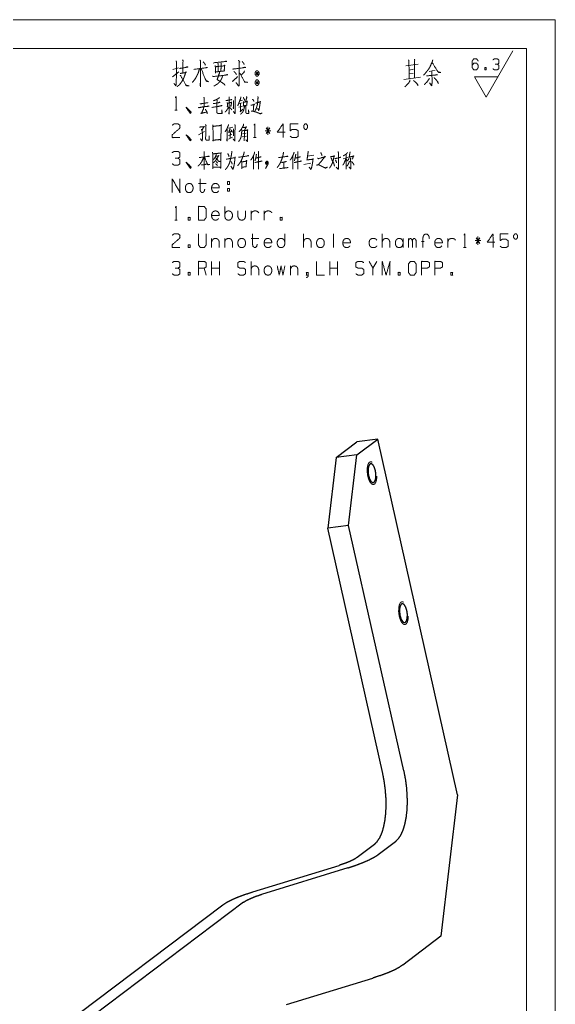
# Model space of a CAD drawing. Header units: millimetres. Extents: x 0 to 420, y 0 to 297.
# Drawn here: x 327.1 to 420, y 126.4 to 297 of the extents above; entities that cross this region are included whole.
import ezdxf

# ---------------------------------------------------------------- set-up
doc = ezdxf.new("R2010")
doc.units = ezdxf.units.MM
doc.layers.add('101', color=7, linetype='Continuous', true_color=0xffffff)

msp = doc.modelspace()

# ---------------------------------------------------------------- linework, layer by layer
at = {"layer": '101', "color": 133, "linetype": 'Continuous', "lineweight": 18}
for p, q in [((420, 297), (0, 297)), ((420, 0), (420, 297)), ((415, 292), (25, 292)), ((415, 5), (415, 292))]:
    msp.add_line(p, q, dxfattribs=at)
at = {"layer": '101', "color": 43, "linetype": 'Continuous', "lineweight": 18}
for p, q in [((408.01, 283.59), (412.62, 291.59)), ((405.99, 287.09), (410.03, 287.09)), ((408.01, 283.59), (405.99, 287.09))]:
    msp.add_line(p, q, dxfattribs=at)
at = {"layer": '101', "color": 72, "linetype": 'Continuous', "lineweight": 18}
for p, q in [((353.67, 288.39), (354.62, 288.65)), ((394.07, 288.98), (396.19, 289.28)), ((394.65, 288.27), (395.37, 288.42)), ((353.61, 287.11), (354.67, 287.94)), ((393.72, 286.66), (396.61, 287.03)), ((394.62, 287.6), (395.34, 287.67)), ((399.13, 288.23), (398.09, 288.05)), ((365.73, 282), (365.07, 281.82)), ((365.22, 282.45), (365.69, 282.6)), ((365.29, 282.95), (365.71, 283.07)), ((354.01, 281.32), (354.43, 281.32)), ((363.28, 278.21), (364.04, 278.39)), ((369.82, 278.24), (370.49, 277.29)), ((370.48, 278.24), (369.82, 277.29)), ((370.14, 277.04), (370.14, 278.46)), ((358.1, 277.04), (359.16, 277.64)), ((363.29, 276.29), (363.98, 276.64)), ((363.33, 276.96), (363.89, 277.11)), ((364.16, 278.06), (364.16, 276.86)), ((365.68, 276.69), (366.42, 276.79)), ((366.38, 277.31), (365.75, 277.21)), ((367.67, 276.56), (368.09, 276.56)), ((370.65, 277.76), (369.65, 277.76)), ((378.12, 273.55), (377.02, 273.37)), ((383.2, 272.9), (384.01, 273.12)), ((372.91, 272.3), (372.89, 271.27)), ((376.4, 271.92), (377.59, 272.12)), ((358.1, 268.61), (359.43, 268.61)), ((363.15, 267.76), (363.49, 267.76)), ((363.15, 267.76), (363.15, 267.29)), ((362.66, 262.9), (362.66, 264.65)), ((367.21, 262.27), (367.21, 263.85)), ((369.49, 262.27), (369.49, 263.85)), ((354.01, 262.27), (354.43, 262.27)), ((376.32, 257.51), (376.32, 259.89)), ((381.54, 259.91), (381.54, 257.51)), ((389.97, 257.51), (389.97, 259.89)), ((406.56, 257.99), (406.56, 259.41)), ((360.38, 259.09), (360.38, 257.51)), ((362.66, 259.09), (362.66, 257.51)), ((367.21, 259.09), (368.54, 259.09)), ((393.58, 257.51), (393.58, 259.09)), ((394.53, 257.51), (394.53, 259.09)), ((397.23, 258.56), (396.8, 258.56)), ((401.36, 257.51), (401.36, 259.09)), ((407.08, 258.71), (406.07, 258.71)), ((406.25, 259.19), (406.92, 258.24)), ((406.9, 259.19), (406.25, 258.24)), ((404.09, 257.51), (404.52, 257.51)), ((360.38, 252.75), (360.38, 255.12)), ((361.72, 252.75), (361.72, 255.12)), ((367.21, 252.75), (367.21, 255.12)), ((374.04, 254.32), (374.04, 252.75)), ((380.87, 252.75), (380.87, 255.12)), ((382.21, 252.75), (382.21, 255.12)), ((389.04, 255.12), (388.37, 253.95)), ((359.45, 252.75), (359.11, 253.95)), ((361.72, 253.95), (360.38, 253.95)), ((382.21, 253.95), (380.87, 253.95))]:
    msp.add_line(p, q, dxfattribs=at)
at = {"layer": '101', "color": 151, "linetype": 'Continuous', "lineweight": 25}
for p, q in [((381.96, 221.12), (385.56, 223.83)), ((389.19, 224.31), (385.56, 223.83)), ((385.59, 221.6), (389.19, 224.31)), ((403.05, 162.7), (389.19, 224.31)), ((381.96, 221.12), (380.51, 208.86)), ((385.59, 221.6), (381.96, 221.12)), ((384.14, 209.33), (385.59, 221.6)), ((384.14, 209.33), (380.51, 208.86)), ((390.07, 166.35), (380.51, 208.86)), ((393.7, 166.82), (384.14, 209.33)), ((403.05, 162.7), (400.14, 138.17)), ((388.61, 154.09), (385.6, 151.82)), ((392.25, 154.56), (389.24, 152.29)), ((367.5, 145.86), (382.48, 150.46)), ((384.03, 150.03), (369.05, 145.43)), ((327.19, 117.15), (362.3, 143.59)), ((365.93, 144.07), (330.83, 117.62)), ((400.14, 138.17), (393.53, 133.19)), ((373.35, 126.32), (388.33, 130.93))]:
    msp.add_line(p, q, dxfattribs=at)
at = {"layer": '101', "color": 72, "linetype": 'Continuous', "lineweight": 18}
for points, knots in [([(395.58, 290.15), (395.6, 290.03), (395.58, 286.92)], [0, 0, 0.035809, 1, 1]), ([(354.22, 289.89), (354.28, 289.7), (354.25, 285.99), (354.22, 285.72), (354.17, 285.54), (353.85, 285.95), (354.17, 285.61)], [0, 0, 0.036414, 0.730239, 0.779544, 0.815961, 0.913317, 1, 1]), ([(354.83, 288.54), (356.24, 288.8), (356.1, 288.84), (355.97, 288.76)], [0, 0, 0.831311, 0.911416, 1, 1]), ([(355.34, 290.04), (355.44, 289.85), (355.42, 289.89), (355.36, 287.79)], [0, 0, 0.091198, 0.110638, 1, 1]), ([(358.27, 288.46), (358.03, 287.71), (358.01, 287.64), (357.82, 287.3), (357.58, 286.81), (357.05, 286.14)], [0, 0, 0.296673, 0.32666, 0.471848, 0.676442, 1, 1]), ([(357.27, 288.39), (359.63, 288.69), (359.52, 288.72), (359.31, 288.65)], [0, 0, 0.87576, 0.917174, 1, 1]), ([(358.35, 290), (358.46, 289.81), (358.43, 289.89), (358.43, 285.42), (358.41, 285.69), (358.43, 286.29)], [0, 0, 0.038317, 0.052467, 0.84624, 0.893173, 1, 1]), ([(358.56, 288.54), (359.41, 286.36), (359.86, 286.25), (359.44, 286.44), (359.28, 286.74)], [0, 0, 0.648053, 0.777001, 0.905743, 1, 1]), ([(358.91, 289.7), (359.12, 289.47), (359.23, 289.29), (359.31, 289.1)], [0, 0, 0.424544, 0.720342, 1, 1]), ([(360.68, 289.55), (360.76, 289.47), (360.84, 289.55), (362.99, 289.77), (362.88, 289.81), (362.62, 289.74)], [0, 0, 0.039524, 0.079047, 0.859717, 0.900384, 1, 1]), ([(360.97, 289.06), (361.03, 288.8), (361.08, 287.71), (361.03, 287.94), (362.67, 288.12), (362.56, 288.12), (362.64, 289.14), (362.67, 289.02), (361.05, 288.84)], [0, 0, 0.043847, 0.222118, 0.259968, 0.530853, 0.548215, 0.714503, 0.733426, 1, 1]), ([(361.45, 289.47), (361.53, 289.32), (361.53, 287.97)], [0, 0, 0.11172, 1, 1]), ([(362.01, 289.51), (362.06, 289.36), (361.98, 288.05)], [0, 0, 0.10792, 1, 1]), ([(364.04, 288.5), (364.12, 288.42), (364.2, 288.46), (366.32, 288.72), (366.16, 288.76), (365.85, 288.69)], [0, 0, 0.038705, 0.069835, 0.82642, 0.88428, 1, 1]), ([(365.05, 289.96), (365.26, 289.66), (365.18, 289.7), (365.18, 286.21), (365.18, 285.69), (365.1, 285.46), (364.63, 286.1)], [0, 0, 0.066764, 0.082744, 0.716517, 0.811922, 0.85529, 1, 1]), ([(365.69, 289.74), (365.95, 289.44), (366.03, 289.21)], [0, 0, 0.626534, 1, 1]), ([(394.54, 290.03), (394.6, 289.85), (394.65, 286.85)], [0, 0, 0.060983, 1, 1]), ([(398.73, 290.03), (398.7, 289.85), (398.46, 289.28), (398.22, 288.76), (397.93, 288.31), (397.59, 287.9), (397.32, 287.56), (397.16, 287.41)], [0, 0, 0.061114, 0.258298, 0.444403, 0.617461, 0.790936, 0.929437, 1, 1]), ([(398.65, 289.55), (399.71, 287.86), (400.13, 287.86), (399.71, 287.93), (399.47, 288.23)], [0, 0, 0.616786, 0.748062, 0.881375, 1, 1]), ([(354.91, 287.67), (355.97, 287.86), (355.92, 287.97), (355.84, 287.75), (355.73, 287.37), (355.6, 287.04), (355.49, 286.77), (355.23, 286.32), (354.89, 285.84), (354.7, 285.65), (354.57, 285.54), (354.41, 285.39)], [0, 0, 0.253336, 0.282588, 0.338727, 0.430404, 0.515697, 0.582295, 0.705167, 0.845611, 0.90767, 0.948565, 1, 1]), ([(354.91, 287.37), (354.99, 287.34), (355.97, 285.57), (356.48, 285.54), (356, 285.61), (355.84, 285.84)], [0, 0, 0.026103, 0.62486, 0.774806, 0.91821, 1, 1]), ([(360.55, 287.22), (360.65, 287.15), (360.73, 287.15), (363.2, 287.45), (363.07, 287.49), (362.85, 287.41)], [0, 0, 0.042503, 0.068531, 0.881306, 0.926392, 1, 1]), ([(362.27, 287.3), (362.17, 286.89), (362.03, 286.62), (361.87, 286.36), (361.69, 286.14), (361.42, 285.87), (361.13, 285.72), (360.95, 285.57), (360.76, 285.54)], [0, 0, 0.174017, 0.294158, 0.419562, 0.538723, 0.691158, 0.825153, 0.922646, 1, 1]), ([(361.77, 287.94), (361.77, 287.82), (361.32, 286.62), (361.5, 286.51), (362.01, 286.21), (362.4, 285.95), (362.59, 285.8), (362.7, 285.65)], [0, 0, 0.036334, 0.450297, 0.520383, 0.709726, 0.863604, 0.940667, 1, 1]), ([(363.94, 286.32), (364.04, 286.32), (364.89, 287.15)], [0, 0, 0.082238, 1, 1]), ([(364.25, 288.05), (364.57, 287.71), (364.68, 287.49)], [0, 0, 0.650923, 1, 1]), ([(365.18, 287.86), (366.14, 286.17), (366.61, 286.14), (366.16, 286.21), (365.92, 286.47)], [0, 0, 0.600395, 0.748645, 0.89014, 1, 1]), ([(366.06, 288.12), (366.03, 287.94), (365.47, 287.37)], [0, 0, 0.193072, 1, 1]), ([(368.38, 288.16), (368.15, 288.16), (367.93, 287.86), (367.93, 287.52), (368.15, 287.22), (368.38, 287.22), (368.6, 287.52), (368.6, 287.86), (368.38, 288.16)], [0, 0, 0.091012, 0.231137, 0.359866, 0.499991, 0.591003, 0.731137, 0.859866, 1, 1]), ([(368.15, 287.52), (368.38, 287.52), (368.15, 287.86), (368.15, 287.52)], [0, 0, 0.24116, 0.6589, 1, 1]), ([(368.38, 287.52), (368.38, 287.86), (368.15, 287.86)], [0, 0, 0.585821, 1, 1]), ([(398.14, 286.88), (398.09, 286.7), (397.69, 286.17), (397.27, 285.76)], [0, 0, 0.134837, 0.590595, 1, 1]), ([(397.67, 287.26), (399.55, 287.45), (399.47, 287.48), (399.2, 287.41)], [0, 0, 0.838827, 0.877824, 1, 1]), ([(398.59, 288.12), (398.62, 286.1), (398.59, 285.8), (398.54, 285.53), (398.17, 286.06), (398.54, 285.61)], [0, 0, 0.530094, 0.608924, 0.679022, 0.847315, 1, 1]), ([(398.97, 286.96), (399.36, 286.55), (399.58, 286.28), (399.71, 285.95), (399.52, 286.32)], [0, 0, 0.33875, 0.538272, 0.752638, 1, 1]), ([(368.6, 286.25), (368.38, 286.59), (368.15, 286.59), (367.93, 286.25), (367.93, 285.95), (368.15, 285.61), (368.38, 285.61), (368.6, 285.95), (368.6, 286.25)], [0, 0, 0.149205, 0.238519, 0.387715, 0.5, 0.649197, 0.738511, 0.887715, 1, 1]), ([(368.15, 286.25), (368.15, 285.95), (368.38, 285.95)], [0, 0, 0.556971, 1, 1]), ([(368.38, 286.25), (368.15, 286.25), (368.38, 285.95), (368.38, 286.25)], [0, 0, 0.258827, 0.674606, 1, 1]), ([(394.78, 286.55), (394.78, 286.4), (394.57, 286.06), (394.09, 285.53), (393.91, 285.38)], [0, 0, 0.100224, 0.366536, 0.840567, 1, 1]), ([(395.39, 286.47), (395.92, 286.02), (396.13, 285.76), (396.19, 285.57), (396, 285.91)], [0, 0, 0.431171, 0.64041, 0.761214, 1, 1]), ([(354.08, 283.5), (354.22, 283.7), (354.22, 281.32)], [0, 0, 0.093492, 1, 1]), ([(359.01, 283.6), (359.13, 283.45), (359.09, 283.47), (359.06, 281.9)], [0, 0, 0.107247, 0.131122, 1, 1]), ([(361.72, 283.5), (361.69, 283.45), (361.58, 283.37), (361.3, 283.2), (361.02, 283.07), (360.68, 282.95)], [0, 0, 0.051404, 0.160433, 0.439631, 0.699199, 1, 1]), ([(363.4, 283.62), (363.45, 283.55), (363.43, 283.57), (363.4, 280.67), (363.38, 280.8), (363.4, 281)], [0, 0, 0.027422, 0.036563, 0.902373, 0.940059, 1, 1]), ([(364.44, 283.67), (364.51, 283.52), (364.49, 283.55), (364.48, 280.9), (364.44, 280.75), (364.42, 280.7), (364.19, 281.07), (364.42, 280.75)], [0, 0, 0.042614, 0.050481, 0.73148, 0.771083, 0.784705, 0.897718, 1, 1]), ([(365.46, 283.65), (365.45, 283.47), (365.18, 282.75), (365, 282.3), (364.9, 282.1)], [0, 0, 0.106103, 0.571788, 0.863446, 1, 1]), ([(365.87, 283.52), (366.05, 283.22), (366.06, 283.15), (366.06, 283.02)], [0, 0, 0.632771, 0.772839, 1, 1]), ([(366.45, 283.67), (366.47, 283.5), (366.26, 282.77)], [0, 0, 0.188866, 1, 1]), ([(368.38, 283.67), (368.45, 283.5), (368.43, 283.45), (368.39, 283), (368.36, 282.72), (368.34, 282.5), (368.31, 282.25), (368.23, 282), (368.18, 281.8), (368.11, 281.6), (368.02, 281.42), (367.92, 281.22)], [0, 0, 0.074024, 0.094825, 0.271845, 0.380581, 0.469092, 0.568114, 0.669998, 0.751148, 0.834333, 0.911212, 1, 1]), ([(356.09, 281.6), (356.69, 280.97), (356.55, 280.97), (355.95, 281.82), (356.69, 280.75), (356.85, 280.97), (355.95, 281.82)], [0, 0, 0.178025, 0.207055, 0.420794, 0.689031, 0.745609, 1, 1]), ([(358.12, 281.82), (358.19, 281.75), (358.23, 281.77), (359.09, 281.92), (359.96, 282.02), (359.89, 282.05), (359.68, 281.97)], [0, 0, 0.046913, 0.066621, 0.466679, 0.863468, 0.897597, 1, 1]), ([(358.37, 282.5), (358.42, 282.42), (358.37, 282.47), (358.44, 282.42), (359.73, 282.62), (359.62, 282.62), (359.38, 282.57)], [0, 0, 0.04796, 0.086014, 0.131235, 0.812844, 0.868201, 1, 1]), ([(358.97, 281.77), (358.99, 281.62), (358.62, 280.77), (358.53, 280.77), (359.54, 281)], [0, 0, 0.068679, 0.490417, 0.530607, 1, 1]), ([(360.43, 281.8), (361.53, 281.97), (361.55, 281.97), (362.18, 282.12), (362.09, 282.12), (361.97, 282.07)], [0, 0, 0.554043, 0.562878, 0.88926, 0.933389, 1, 1]), ([(360.66, 282.45), (360.75, 282.45), (361.81, 282.67), (361.74, 282.7), (361.6, 282.62)], [0, 0, 0.062766, 0.832998, 0.886269, 1, 1]), ([(361.28, 283.12), (361.32, 283.02), (361.26, 281.5), (361.26, 281.02), (361.3, 280.9), (361.37, 280.8), (361.49, 280.75), (361.6, 280.72), (362.2, 280.77), (362.15, 281.4), (362.17, 280.77), (362.06, 280.75)], [0, 0, 0.023231, 0.357403, 0.461429, 0.489876, 0.516696, 0.545923, 0.569781, 0.701849, 0.839213, 0.97614, 1, 1]), ([(363.42, 282.02), (363.26, 281.7), (363.1, 281.47), (362.96, 281.25), (362.74, 281)], [0, 0, 0.293947, 0.517795, 0.733665, 1, 1]), ([(362.87, 282.97), (363.88, 283.15), (363.79, 283.17), (363.72, 283.12)], [0, 0, 0.85142, 0.927903, 1, 1]), ([(363.08, 282.67), (363.12, 282.47), (363.13, 281.85), (363.1, 281.97), (363.12, 282.1)], [0, 0, 0.187281, 0.763803, 0.883577, 1, 1]), ([(363.12, 282.5), (363.89, 282.7), (363.82, 282.75), (363.81, 282.57), (363.79, 282.3), (363.77, 282.12), (363.75, 282.05), (363.72, 281.95), (363.59, 282.1), (363.73, 281.97)], [0, 0, 0.38545, 0.427016, 0.511446, 0.643728, 0.728158, 0.765145, 0.816061, 0.909404, 1, 1]), ([(363.45, 281.85), (363.79, 281.52), (363.86, 281.4)], [0, 0, 0.764948, 1, 1]), ([(364.16, 282.97), (364.18, 282.87), (364.16, 281.57), (364.14, 281.72), (364.16, 282)], [0, 0, 0.055537, 0.766661, 0.849275, 1, 1]), ([(365.39, 282.45), (365.39, 281.12), (365.34, 281.05), (365.78, 281.47)], [0, 0, 0.652744, 0.697983, 1, 1]), ([(366.08, 281.97), (366.08, 281.9), (365.96, 281.42), (365.91, 281.25), (365.83, 281.12), (365.76, 280.97), (365.62, 280.82), (365.37, 280.62)], [0, 0, 0.047391, 0.357571, 0.473131, 0.563878, 0.668672, 0.798945, 1, 1]), ([(365.89, 282.8), (365.92, 282.67), (365.94, 281.95), (365.94, 282.07), (366.54, 282.2), (366.47, 282.17), (366.56, 282.95), (366.58, 282.85), (365.92, 282.67)], [0, 0, 0.040248, 0.26495, 0.303679, 0.493859, 0.517092, 0.758777, 0.790241, 1, 1]), ([(366.26, 282.05), (366.29, 281.97), (366.29, 281.07), (366.31, 280.95), (366.35, 280.82), (366.42, 280.77), (366.51, 280.75), (366.68, 280.75), (366.81, 280.77), (366.84, 280.82), (366.77, 281.4), (366.82, 280.8)], [0, 0, 0.027983, 0.331691, 0.374289, 0.418123, 0.447355, 0.478339, 0.537993, 0.580578, 0.601242, 0.796736, 1, 1]), ([(367.17, 282.17), (367.19, 282.17), (367.83, 282.32), (367.78, 282.4), (367.62, 281.87), (367.62, 281.82), (367.67, 281.65), (367.67, 281.55), (367.58, 281.15)], [0, 0, 0.008593, 0.326828, 0.37154, 0.638566, 0.662906, 0.751916, 0.800596, 1, 1]), ([(367.49, 283.2), (367.58, 283.12), (367.67, 282.97), (367.72, 282.82)], [0, 0, 0.258105, 0.645792, 1, 1]), ([(367.97, 282.52), (368.87, 282.77), (368.82, 282.85), (368.78, 282.65), (368.8, 282.67), (368.69, 281.87), (368.64, 281.6), (368.61, 281.4), (368.57, 281.32), (368.54, 281.27), (368.36, 281.62), (368.55, 281.32)], [0, 0, 0.271553, 0.298217, 0.357171, 0.366052, 0.600309, 0.68161, 0.740569, 0.764635, 0.78241, 0.896227, 1, 1]), ([(359.29, 281.47), (359.54, 281.07), (359.61, 280.95), (359.62, 280.82), (359.62, 280.7)], [0, 0, 0.543633, 0.709612, 0.855526, 1, 1]), ([(367.21, 281.15), (367.44, 281.15), (367.65, 281.12), (367.83, 281.07), (368.04, 281), (368.29, 280.92), (368.52, 280.82), (368.71, 280.72), (368.82, 280.67), (369.12, 280.82), (369.08, 280.8), (368.82, 280.7), (368.66, 280.75)], [0, 0, 0.090954, 0.175486, 0.248206, 0.337251, 0.439608, 0.538803, 0.62535, 0.671757, 0.804693, 0.821833, 0.933994, 1, 1]), ([(353.55, 278.71), (353.87, 278.94), (354.56, 278.94), (354.89, 278.71), (354.89, 278.24), (353.53, 277.04), (353.55, 276.56), (354.89, 276.56)], [0, 0, 0.069695, 0.19298, 0.265275, 0.350227, 0.674741, 0.759751, 1, 1]), ([(358.25, 278.39), (359.11, 278.46), (359.06, 278.51), (358.7, 277.81), (358.6, 278.01)], [0, 0, 0.445162, 0.482475, 0.884062, 1, 1]), ([(359.32, 278.81), (359.41, 278.69), (359.39, 278.71), (359.34, 276.54), (359.34, 276.36), (359.36, 276.24), (359.39, 276.19), (359.45, 276.14), (359.55, 276.11), (359.87, 276.14), (359.94, 276.14), (359.98, 276.16), (359.94, 276.86), (359.94, 276.14)], [0, 0, 0.032139, 0.038563, 0.495378, 0.532121, 0.558628, 0.571485, 0.586784, 0.609667, 0.676668, 0.69152, 0.700612, 0.847774, 1, 1]), ([(360.56, 278.79), (360.61, 278.56), (360.63, 276.51), (360.63, 275.94), (360.59, 276.11), (361.86, 276.24), (361.81, 276.26), (361.95, 276.04), (361.97, 276.39), (361.99, 276.84), (362.01, 277.41), (362.02, 278.81), (362.09, 278.74), (361.94, 278.66), (361.3, 278.59), (361.26, 278.59), (360.63, 278.51)], [0, 0, 0.025658, 0.2532, 0.317019, 0.336836, 0.478764, 0.485268, 0.514762, 0.55366, 0.603645, 0.667495, 0.822895, 0.834334, 0.853855, 0.924966, 0.928889, 1, 1]), ([(363.29, 278.84), (363.28, 278.69), (363.17, 278.41), (363.05, 278.14), (362.89, 277.86), (362.71, 277.56)], [0, 0, 0.106881, 0.315439, 0.528821, 0.753611, 1, 1]), ([(363.05, 278.14), (363.05, 275.94), (363.03, 276.11), (363.05, 276.41)], [0, 0, 0.822, 0.887718, 1, 1]), ([(363.61, 278.16), (363.35, 277.49), (363.31, 277.46), (363.91, 277.66)], [0, 0, 0.517324, 0.548204, 1, 1]), ([(364.39, 278.81), (364.48, 278.66), (364.44, 278.71), (364.42, 276.29), (364.42, 276.04), (364.39, 275.96), (364.11, 276.34)], [0, 0, 0.050277, 0.06796, 0.768235, 0.840429, 0.864375, 1, 1]), ([(365.94, 278.91), (365.91, 278.69), (365.71, 278.34), (365.68, 278.31), (365.5, 277.99), (365.3, 277.76), (365.16, 277.59)], [0, 0, 0.14565, 0.401684, 0.429375, 0.665967, 0.85613, 1, 1]), ([(365.71, 278.31), (365.76, 278.29), (366.45, 278.39), (366.4, 278.44), (366.06, 277.79), (366.05, 276.01), (366.01, 276.16), (366.05, 276.54)], [0, 0, 0.015168, 0.19536, 0.214217, 0.403483, 0.862694, 0.902563, 1, 1]), ([(367.74, 278.74), (367.88, 278.94), (367.88, 276.56)], [0, 0, 0.093484, 1, 1]), ([(373.11, 277.51), (371.76, 277.51), (372.77, 278.94), (372.77, 276.56)], [0, 0, 0.24587, 0.565296, 1, 1]), ([(374.02, 276.79), (374.36, 276.56), (375.05, 276.56), (375.38, 276.79), (375.38, 277.74), (375.05, 277.99), (374.36, 277.99), (374.02, 277.76), (374.02, 278.94), (375.38, 278.94)], [0, 0, 0.062226, 0.168341, 0.230572, 0.376816, 0.441268, 0.547382, 0.609608, 0.790488, 1, 1]), ([(376.58, 277.99), (376.81, 277.99), (377.02, 278.31), (377.02, 278.64), (376.81, 278.96), (376.58, 278.96), (376.35, 278.64), (376.35, 278.31), (376.58, 277.99)], [0, 0, 0.085679, 0.230395, 0.351584, 0.4963, 0.581979, 0.730395, 0.851584, 1, 1]), ([(356.09, 276.84), (356.69, 276.21), (356.55, 276.21), (355.95, 277.06), (356.69, 275.99), (356.85, 276.21), (355.95, 277.06)], [0, 0, 0.178025, 0.207055, 0.420794, 0.689031, 0.745609, 1, 1]), ([(358.7, 277.81), (358.74, 277.64), (358.79, 277.39), (358.79, 277.16), (358.81, 276.94), (358.79, 276.69), (358.79, 276.49), (358.76, 276.14), (358.74, 276.01), (358.72, 275.96), (358.47, 276.34), (358.72, 276.01)], [0, 0, 0.065535, 0.159341, 0.241933, 0.324788, 0.416784, 0.490202, 0.619331, 0.66567, 0.68514, 0.85006, 1, 1]), ([(363.59, 277.49), (363.63, 277.31), (363.61, 276.46)], [0, 0, 0.173549, 1, 1]), ([(363.77, 277.91), (363.95, 277.61), (363.98, 277.49)], [0, 0, 0.728264, 1, 1]), ([(365.59, 277.94), (365.6, 277.71), (365.57, 277.16), (365.5, 276.74), (365.41, 276.44), (365.29, 276.21), (365.16, 276.01), (365.06, 275.91)], [0, 0, 0.104579, 0.359948, 0.559591, 0.704509, 0.823491, 0.932461, 1, 1]), ([(365.62, 277.74), (366.68, 277.86), (366.61, 277.96), (366.59, 276.19), (366.59, 275.99), (366.58, 275.86), (366.31, 276.21), (366.56, 275.91)], [0, 0, 0.259212, 0.288945, 0.719828, 0.768378, 0.799021, 0.905601, 1, 1]), ([(354.56, 273), (354.89, 273.22), (354.89, 273.95), (354.56, 274.17), (353.87, 274.17), (353.53, 273.95)], [0, 0, 0.153873, 0.429854, 0.583727, 0.846127, 1, 1]), ([(353.55, 272.02), (353.87, 271.8), (354.56, 271.8), (354.89, 272.02), (354.89, 272.75), (354.56, 273), (354.05, 273)], [0, 0, 0.124124, 0.343691, 0.472446, 0.703377, 0.836727, 1, 1]), ([(359.01, 273.17), (358.81, 272.72), (358.63, 272.35), (358.44, 272.07), (358.21, 271.8), (358.02, 271.6)], [0, 0, 0.260909, 0.481548, 0.660803, 0.851538, 1, 1]), ([(358.19, 273.1), (359.94, 273.32), (359.87, 273.37), (359.64, 273.3)], [0, 0, 0.8431, 0.884495, 1, 1]), ([(359.08, 274.17), (359.09, 272.12), (359.09, 271.02), (359.06, 271.17), (359.09, 271.5)], [0, 0, 0.564587, 0.867529, 0.909972, 1, 1]), ([(359.16, 273.15), (359.69, 271.87), (360.08, 271.9), (359.71, 271.92), (359.61, 272.07)], [0, 0, 0.593597, 0.7611, 0.921031, 1, 1]), ([(360.54, 274.07), (360.57, 273.75), (360.61, 271.17), (360.59, 271.45), (361.85, 271.45), (361.76, 271.47), (361.58, 271.45)], [0, 0, 0.069513, 0.617085, 0.675675, 0.942515, 0.962047, 1, 1]), ([(360.59, 273.75), (362.08, 273.9), (362.02, 273.97), (361.99, 273.75), (361.97, 271.5), (361.95, 271.25), (361.83, 271.45)], [0, 0, 0.328134, 0.348336, 0.398417, 0.893182, 0.948289, 1, 1]), ([(361.09, 273.35), (361.16, 273.32), (361.65, 273.4), (361.6, 273.47), (361.37, 273), (361.19, 272.75), (361.03, 272.55), (360.88, 272.37), (360.7, 272.25)], [0, 0, 0.033935, 0.260452, 0.302027, 0.540817, 0.679364, 0.795015, 0.902039, 1, 1]), ([(361.18, 273.72), (361.18, 273.6), (361.02, 273.22), (360.82, 272.92), (360.73, 272.8)], [0, 0, 0.119853, 0.510449, 0.853232, 1, 1]), ([(361.05, 273.07), (361.1, 273.07), (361.65, 272.42), (361.85, 272.42), (361.65, 272.47), (361.56, 272.52)], [0, 0, 0.037888, 0.64517, 0.784055, 0.927459, 1, 1]), ([(363.88, 274.2), (363.88, 274.05), (363.81, 273.57), (363.75, 273.27), (363.66, 272.87), (363.58, 272.5), (363.49, 272.2), (363.38, 271.95), (363.24, 271.67), (363.1, 271.45), (362.96, 271.25), (362.8, 271.07), (362.73, 271.02)], [0, 0, 0.043391, 0.1823, 0.270427, 0.388921, 0.500365, 0.590828, 0.669383, 0.758832, 0.835699, 0.906544, 0.974953, 1, 1]), ([(363.72, 271.6), (364.04, 271.1), (364.07, 271.05), (364.21, 271.5), (364.3, 271.92), (364.37, 272.42), (364.42, 272.92), (364.46, 273.22), (364.48, 273.12), (362.9, 272.82)], [0, 0, 0.129611, 0.143003, 0.246161, 0.341099, 0.451537, 0.561501, 0.627563, 0.649768, 1, 1]), ([(363.4, 273.27), (363.38, 273.4), (363.17, 273.82)], [0, 0, 0.209959, 1, 1]), ([(366.01, 274.1), (365.99, 273.85), (365.83, 273.37), (365.68, 272.95), (365.48, 272.5), (365.25, 272.15), (365.07, 271.9), (364.9, 271.7)], [0, 0, 0.093257, 0.279666, 0.448535, 0.630948, 0.786746, 0.90068, 1, 1]), ([(365.02, 273.15), (366.82, 273.42), (366.7, 273.45), (366.54, 273.37)], [0, 0, 0.857887, 0.917268, 1, 1]), ([(367.85, 274.05), (367.76, 273.72), (367.63, 273.42), (367.49, 273.15), (367.35, 272.92), (367.17, 272.67)], [0, 0, 0.21836, 0.428736, 0.629221, 0.801503, 1, 1]), ([(367.63, 273.35), (367.65, 271.85), (367.65, 271.12), (367.63, 271.27), (367.65, 271.55)], [0, 0, 0.565716, 0.839126, 0.896079, 1, 1]), ([(368.15, 273.72), (368.09, 273.32), (368.02, 272.97), (367.95, 272.72), (367.9, 272.57)], [0, 0, 0.342101, 0.644837, 0.865129, 1, 1]), ([(368.15, 273.02), (368.96, 273.25), (368.87, 273.25), (368.73, 273.17)], [0, 0, 0.772505, 0.853404, 1, 1]), ([(368.48, 274.15), (368.54, 274.05), (368.5, 274.1), (368.52, 271.1), (368.5, 271.32), (368.52, 271.7)], [0, 0, 0.029977, 0.046195, 0.840789, 0.900566, 1, 1]), ([(372.84, 274.05), (372.81, 273.77), (372.72, 273.32), (372.58, 272.9), (372.38, 272.37), (372.13, 271.9), (371.94, 271.62), (371.74, 271.37)], [0, 0, 0.094542, 0.250916, 0.403645, 0.59454, 0.777166, 0.892006, 1, 1]), ([(371.97, 273.1), (373.58, 273.32), (373.49, 273.35), (373.32, 273.27)], [0, 0, 0.851211, 0.899355, 1, 1]), ([(374.68, 274.05), (374.59, 273.72), (374.46, 273.42), (374.32, 273.15), (374.18, 272.92), (374, 272.67)], [0, 0, 0.218357, 0.428729, 0.629212, 0.801491, 1, 1]), ([(374.46, 273.35), (374.48, 271.85), (374.48, 271.12), (374.46, 271.27), (374.48, 271.55)], [0, 0, 0.565716, 0.839126, 0.896079, 1, 1]), ([(374.98, 273.72), (374.92, 273.32), (374.85, 272.97), (374.78, 272.72), (374.73, 272.57)], [0, 0, 0.342102, 0.644845, 0.865128, 1, 1]), ([(374.98, 273.02), (375.79, 273.25), (375.7, 273.25), (375.56, 273.17)], [0, 0, 0.772501, 0.853438, 1, 1]), ([(375.31, 274.15), (375.36, 274.05), (375.33, 274.1), (375.35, 271.1), (375.33, 271.32), (375.35, 271.7)], [0, 0, 0.029982, 0.0462, 0.840789, 0.900566, 1, 1]), ([(377.13, 274.2), (377.11, 274.02), (376.93, 272.72), (376.9, 272.65), (376.88, 272.7), (377.98, 272.82), (378.03, 272.87), (377.98, 272.92), (377.91, 272.35), (377.82, 271.8), (377.73, 271.4), (377.66, 271.17), (377.59, 271.02), (377.29, 271.47), (377.61, 271.05)], [0, 0, 0.029851, 0.252511, 0.266581, 0.275583, 0.462773, 0.475144, 0.487516, 0.585835, 0.680376, 0.749898, 0.789924, 0.818068, 0.909898, 1, 1]), ([(378.75, 273), (378.87, 272.9), (378.91, 272.92), (380.13, 273.27), (380.08, 273.35), (379.3, 272.32), (379.28, 272.32), (378.87, 271.85), (378.72, 271.85), (378.56, 271.8), (378.72, 271.82), (378.86, 271.85), (378.96, 271.85), (379.3, 271.7), (379.33, 271.67), (379.69, 271.5), (380.02, 271.32), (380.11, 271.27), (380.5, 271.45), (380.11, 271.32), (379.95, 271.37)], [0, 0, 0.024409, 0.031054, 0.225767, 0.239865, 0.437313, 0.440022, 0.535967, 0.560373, 0.585962, 0.610674, 0.632708, 0.64898, 0.705422, 0.712066, 0.772598, 0.830709, 0.846293, 0.91173, 0.97441, 1, 1]), ([(379.32, 273.97), (379.44, 273.7), (379.51, 273.57), (379.53, 273.47)], [0, 0, 0.551585, 0.814251, 1, 1]), ([(380.92, 273.22), (381.7, 273.37), (381.65, 273.45), (381.59, 273.15), (381.52, 272.85), (381.45, 272.52), (381.31, 272.12), (381.15, 271.8), (381.13, 271.75), (380.99, 271.52), (380.82, 271.27)], [0, 0, 0.244428, 0.272775, 0.366789, 0.461904, 0.564547, 0.695472, 0.807139, 0.823508, 0.905515, 1, 1]), ([(381.1, 273.05), (381.58, 272.07), (381.66, 271.8), (381.68, 271.62)], [0, 0, 0.700218, 0.886545, 1, 1]), ([(381.73, 272.95), (381.79, 272.92), (382.81, 273.17), (382.74, 273.2), (382.67, 273.15)], [0, 0, 0.045942, 0.873289, 0.932083, 1, 1]), ([(382.34, 274.17), (382.37, 273.9), (382.37, 272), (382.39, 271.37), (382.37, 271.12), (382.35, 271.07), (381.96, 271.47), (382.35, 271.12)], [0, 0, 0.066217, 0.519983, 0.669308, 0.729161, 0.741825, 0.875055, 1, 1]), ([(383.69, 273), (383.59, 272.67), (383.46, 272.4), (383.36, 272.12), (383.25, 271.97), (383.13, 271.77)], [0, 0, 0.251929, 0.474118, 0.691321, 0.82669, 1, 1]), ([(383.94, 274), (383.9, 273.9), (383.68, 273.7), (383.43, 273.52), (383.22, 273.42)], [0, 0, 0.111855, 0.433094, 0.75269, 1, 1]), ([(383.69, 273.62), (383.71, 271.65), (383.73, 271.1), (383.69, 271.2), (383.71, 271.42)], [0, 0, 0.691281, 0.883884, 0.921007, 1, 1]), ([(384.4, 274.1), (384.38, 273.97), (384.29, 273.45), (384.22, 273.1), (384.1, 272.67)], [0, 0, 0.08656, 0.45163, 0.69647, 1, 1]), ([(384.44, 273.02), (384.52, 272.9), (384.49, 272.92), (384.51, 271.6), (384.51, 271.27), (384.49, 271.1), (384.21, 271.5), (384.49, 271.15)], [0, 0, 0.051685, 0.066302, 0.513635, 0.623349, 0.682725, 0.848097, 1, 1]), ([(384.26, 273.2), (385.05, 273.37), (384.98, 273.4), (384.82, 272.85)], [0, 0, 0.557076, 0.608366, 1, 1]), ([(356.09, 272.07), (356.69, 271.45), (356.55, 271.45), (355.95, 272.3), (356.69, 271.22), (356.85, 271.45), (355.95, 272.3)], [0, 0, 0.178025, 0.207055, 0.420794, 0.689031, 0.745609, 1, 1]), ([(358.62, 271.82), (359.5, 271.95), (359.43, 272), (359.27, 271.92)], [0, 0, 0.772763, 0.847732, 1, 1]), ([(361.07, 272.02), (361.3, 271.85), (361.41, 271.72)], [0, 0, 0.637927, 1, 1]), ([(361.14, 272.45), (361.33, 272.27), (361.42, 272.15)], [0, 0, 0.63082, 1, 1]), ([(363.75, 272.42), (363.86, 272.25), (363.93, 272.05), (363.95, 271.95)], [0, 0, 0.394779, 0.80406, 1, 1]), ([(363.77, 271.55), (364.09, 271.1), (364.07, 271.1)], [0, 0, 0.968962, 1, 1]), ([(365.55, 272.55), (365.6, 272.32), (365.62, 271.7), (365.64, 271.15), (365.64, 271.42), (366.45, 271.55), (366.35, 271.55), (366.45, 272.65), (366.49, 272.5), (365.59, 272.35)], [0, 0, 0.048326, 0.179036, 0.294076, 0.351566, 0.523536, 0.545713, 0.77674, 0.808959, 1, 1]), ([(367.86, 272.25), (369.12, 272.5), (369.03, 272.52), (368.87, 272.45)], [0, 0, 0.826985, 0.886353, 1, 1]), ([(370.05, 271.87), (369.91, 271.87), (369.75, 272.07), (369.75, 272.3), (369.91, 272.5), (370.05, 272.5), (370.21, 272.3), (370.21, 272.07), (369.75, 271.22)], [0, 0, 0.057357, 0.161, 0.252249, 0.355886, 0.413242, 0.516868, 0.608118, 1, 1]), ([(369.91, 272.07), (370.05, 272.07), (369.91, 272.3), (369.91, 272.07)], [0, 0, 0.223714, 0.644092, 1, 1]), ([(370.05, 272.07), (370.05, 272.3), (369.91, 272.3)], [0, 0, 0.614035, 1, 1]), ([(372.15, 271.2), (373.65, 271.37), (373.57, 271.4), (373.41, 271.32)], [0, 0, 0.849609, 0.901206, 1, 1]), ([(372.5, 272.25), (373.39, 272.42), (373.3, 272.45), (373.18, 272.4)], [0, 0, 0.799948, 0.881507, 1, 1]), ([(374.69, 272.25), (375.95, 272.5), (375.86, 272.52), (375.7, 272.45)], [0, 0, 0.826965, 0.886332, 1, 1]), ([(381.86, 272.72), (382.02, 272.35), (382.03, 272.17)], [0, 0, 0.698385, 1, 1]), ([(383.71, 272.82), (383.94, 272.62), (383.99, 272.52)], [0, 0, 0.729068, 1, 1]), ([(384.28, 272.5), (384.26, 272.37), (384.06, 271.92), (383.87, 271.62)], [0, 0, 0.12962, 0.632945, 1, 1]), ([(384.68, 272.42), (385, 272.02), (385.05, 271.82)], [0, 0, 0.711827, 1, 1]), ([(353.55, 267.04), (353.55, 269.41), (354.89, 267.04), (354.89, 269.41)], [0, 0, 0.317574, 0.682426, 1, 1]), ([(355.93, 267.34), (356.13, 267.11), (356.38, 267.04), (356.6, 267.04), (356.85, 267.11), (357.05, 267.34), (357.15, 267.66), (357.15, 268.01), (357.05, 268.31), (356.85, 268.54), (356.6, 268.61), (356.38, 268.61), (356.13, 268.54), (355.93, 268.31), (355.83, 268.01), (355.83, 267.66), (355.93, 267.34)], [0, 0, 0.063224, 0.118193, 0.167055, 0.222024, 0.285248, 0.357933, 0.432346, 0.5, 0.563224, 0.618193, 0.667055, 0.722024, 0.785248, 0.852902, 0.927315, 1, 1]), ([(359.18, 267.61), (359.09, 267.26), (358.9, 267.06), (358.65, 267.06), (358.44, 267.26), (358.37, 267.61), (358.37, 269.44)], [0, 0, 0.107401, 0.190394, 0.264024, 0.35076, 0.457, 1, 1]), ([(361.6, 267.34), (361.41, 267.11), (361.16, 267.04), (360.93, 267.04), (360.68, 267.11), (360.49, 267.34), (360.38, 267.66), (360.38, 268.01), (360.49, 268.31), (360.68, 268.54), (360.93, 268.61), (361.16, 268.61), (361.41, 268.54), (361.6, 268.31), (361.71, 268.01), (361.71, 267.84), (360.38, 267.84)], [0, 0, 0.053948, 0.100852, 0.142537, 0.189449, 0.243396, 0.305417, 0.368912, 0.42664, 0.480587, 0.527499, 0.569184, 0.616088, 0.670036, 0.727764, 0.759511, 1, 1]), ([(363.15, 268.46), (363.15, 268.94), (363.49, 268.94), (363.49, 268.46), (363.15, 268.46)], [0, 0, 0.292918, 0.5, 0.792918, 1, 1]), ([(363.49, 267.76), (363.49, 267.29), (363.15, 267.29)], [0, 0, 0.585836, 1, 1]), ([(354.08, 264.45), (354.22, 264.65), (354.22, 262.27)], [0, 0, 0.093492, 1, 1]), ([(358.1, 262.27), (359.09, 262.27), (359.45, 262.75), (359.45, 264.17), (359.09, 264.65), (358.1, 264.65), (358.1, 262.27)], [0, 0, 0.142139, 0.227161, 0.431792, 0.516814, 0.658953, 1, 1]), ([(356.32, 262.27), (356.66, 262.27), (356.66, 262.75), (356.32, 262.75), (356.32, 262.27)], [0, 0, 0.207087, 0.5, 0.707087, 1, 1]), ([(361.6, 262.57), (361.41, 262.35), (361.16, 262.27), (360.93, 262.27), (360.68, 262.35), (360.49, 262.57), (360.38, 262.9), (360.38, 263.25), (360.49, 263.55), (360.68, 263.77), (360.93, 263.85), (361.16, 263.85), (361.41, 263.77), (361.6, 263.55), (361.71, 263.25), (361.71, 263.07), (360.38, 263.07)], [0, 0, 0.053948, 0.100852, 0.142537, 0.189449, 0.243396, 0.305417, 0.368912, 0.42664, 0.480587, 0.527499, 0.569184, 0.616088, 0.670036, 0.727764, 0.759511, 1, 1]), ([(362.66, 262.9), (362.76, 262.57), (362.96, 262.35), (363.2, 262.27), (363.43, 262.27), (363.68, 262.35), (363.88, 262.57), (363.98, 262.9), (363.98, 263.25), (363.88, 263.55), (363.68, 263.77), (363.43, 263.85), (363.2, 263.85), (362.96, 263.77), (362.76, 263.55), (362.66, 263.25)], [0, 0, 0.078529, 0.146835, 0.206224, 0.259005, 0.318402, 0.386709, 0.465238, 0.545634, 0.618726, 0.687033, 0.746431, 0.799212, 0.8586, 0.926907, 1, 1]), ([(364.93, 263.85), (364.93, 262.9), (365.04, 262.57), (365.23, 262.35), (365.48, 262.27), (365.71, 262.27), (365.96, 262.35), (366.15, 262.57), (366.26, 262.9), (366.26, 263.85)], [0, 0, 0.242015, 0.329106, 0.404861, 0.470736, 0.529271, 0.595136, 0.67089, 0.757985, 1, 1]), ([(367.21, 263.25), (367.32, 263.55), (367.51, 263.77), (367.76, 263.85), (368.09, 263.85), (368.34, 263.77), (368.54, 263.55)], [0, 0, 0.180195, 0.348591, 0.495001, 0.685194, 0.831604, 1, 1]), ([(369.49, 263.25), (369.59, 263.55), (369.79, 263.77), (370.03, 263.85), (370.37, 263.85), (370.62, 263.77), (370.81, 263.55)], [0, 0, 0.180202, 0.348596, 0.495006, 0.685173, 0.831605, 1, 1]), ([(372.26, 262.27), (372.59, 262.27), (372.59, 262.75), (372.26, 262.75), (372.26, 262.27)], [0, 0, 0.207087, 0.5, 0.707087, 1, 1]), ([(353.55, 259.66), (353.87, 259.89), (354.56, 259.89), (354.89, 259.66), (354.89, 259.19), (353.53, 257.99), (353.55, 257.51), (354.89, 257.51)], [0, 0, 0.069695, 0.19298, 0.265275, 0.350227, 0.674741, 0.759751, 1, 1]), ([(358.1, 259.89), (358.1, 257.99), (358.42, 257.51), (359.09, 257.51), (359.45, 257.99), (359.45, 259.89)], [0, 0, 0.337152, 0.438599, 0.557786, 0.662848, 1, 1]), ([(368.29, 258.09), (368.2, 257.74), (368, 257.54), (367.76, 257.54), (367.55, 257.74), (367.47, 258.09), (367.47, 259.91)], [0, 0, 0.107404, 0.190397, 0.264027, 0.350763, 0.457, 1, 1]), ([(373.09, 259.89), (373.09, 258.14), (372.98, 257.81), (372.79, 257.59), (372.54, 257.51), (372.31, 257.51), (372.06, 257.59), (371.87, 257.81), (371.76, 258.14), (371.76, 258.49), (371.87, 258.79), (372.06, 259.01), (372.31, 259.09), (372.54, 259.09), (372.79, 259.01), (372.98, 258.79), (373.09, 258.49)], [0, 0, 0.286725, 0.342737, 0.391459, 0.43382, 0.471467, 0.513833, 0.562555, 0.618568, 0.675912, 0.728047, 0.776769, 0.819136, 0.856783, 0.899143, 0.947865, 1, 1]), ([(397.02, 257.51), (397.02, 259.09), (397.07, 259.44), (397.23, 259.71), (397.44, 259.86), (397.71, 259.86), (397.93, 259.71), (398.09, 259.44), (398.15, 259.09)], [0, 0, 0.423651, 0.51887, 0.604326, 0.6742, 0.745514, 0.819325, 0.904782, 1, 1]), ([(404.16, 259.69), (404.3, 259.89), (404.3, 257.51)], [0, 0, 0.093484, 1, 1]), ([(409.53, 258.46), (408.19, 258.46), (409.19, 259.89), (409.19, 257.51)], [0, 0, 0.245871, 0.565294, 1, 1]), ([(410.44, 257.74), (410.78, 257.51), (411.47, 257.51), (411.81, 257.74), (411.81, 258.69), (411.47, 258.94), (410.78, 258.94), (410.44, 258.71), (410.44, 259.89), (411.81, 259.89)], [0, 0, 0.062227, 0.168344, 0.230571, 0.376817, 0.441265, 0.547381, 0.609608, 0.790491, 1, 1]), ([(413, 258.94), (413.23, 258.94), (413.45, 259.26), (413.45, 259.59), (413.23, 259.91), (413, 259.91), (412.77, 259.59), (412.77, 259.26), (413, 258.94)], [0, 0, 0.08568, 0.230391, 0.351581, 0.496291, 0.581972, 0.730391, 0.851581, 1, 1]), ([(356.32, 257.51), (356.66, 257.51), (356.66, 257.99), (356.32, 257.99), (356.32, 257.51)], [0, 0, 0.207087, 0.5, 0.707087, 1, 1]), ([(360.38, 258.49), (360.49, 258.79), (360.68, 259.01), (360.93, 259.09), (361.16, 259.09), (361.41, 259.01), (361.6, 258.79), (361.71, 258.49), (361.71, 257.51)], [0, 0, 0.107754, 0.208453, 0.296018, 0.373828, 0.46138, 0.562079, 0.669833, 1, 1]), ([(362.66, 258.49), (362.76, 258.79), (362.96, 259.01), (363.2, 259.09), (363.43, 259.09), (363.68, 259.01), (363.88, 258.79), (363.98, 258.49), (363.98, 257.51)], [0, 0, 0.107754, 0.208453, 0.296005, 0.373815, 0.46138, 0.562079, 0.669833, 1, 1]), ([(365.04, 257.81), (365.23, 257.59), (365.48, 257.51), (365.71, 257.51), (365.96, 257.59), (366.15, 257.81), (366.26, 258.14), (366.26, 258.49), (366.15, 258.79), (365.96, 259.01), (365.71, 259.09), (365.48, 259.09), (365.23, 259.01), (365.04, 258.79), (364.93, 258.49), (364.93, 258.14), (365.04, 257.81)], [0, 0, 0.063224, 0.118201, 0.167054, 0.222023, 0.285246, 0.357934, 0.432347, 0.500003, 0.563226, 0.618195, 0.667048, 0.722026, 0.785249, 0.852903, 0.927315, 1, 1]), ([(370.71, 257.81), (370.51, 257.59), (370.26, 257.51), (370.03, 257.51), (369.79, 257.59), (369.59, 257.81), (369.49, 258.14), (369.49, 258.49), (369.59, 258.79), (369.79, 259.01), (370.03, 259.09), (370.26, 259.09), (370.51, 259.01), (370.71, 258.79), (370.81, 258.49), (370.81, 258.31), (369.49, 258.31)], [0, 0, 0.053947, 0.100858, 0.142543, 0.189446, 0.243393, 0.305415, 0.36891, 0.426639, 0.480586, 0.52749, 0.569175, 0.616086, 0.670033, 0.727759, 0.759507, 1, 1]), ([(376.32, 258.49), (376.42, 258.79), (376.62, 259.01), (376.86, 259.09), (377.09, 259.09), (377.34, 259.01), (377.54, 258.79), (377.64, 258.49), (377.64, 257.51)], [0, 0, 0.107754, 0.208452, 0.296017, 0.373827, 0.461378, 0.562076, 0.669835, 1, 1]), ([(378.7, 257.81), (378.89, 257.59), (379.14, 257.51), (379.37, 257.51), (379.62, 257.59), (379.81, 257.81), (379.92, 258.14), (379.92, 258.49), (379.81, 258.79), (379.62, 259.01), (379.37, 259.09), (379.14, 259.09), (378.89, 259.01), (378.7, 258.79), (378.59, 258.49), (378.59, 258.14), (378.7, 257.81)], [0, 0, 0.063224, 0.118193, 0.167055, 0.222024, 0.285248, 0.357933, 0.432346, 0.5, 0.563224, 0.618193, 0.667055, 0.722024, 0.785248, 0.852902, 0.927315, 1, 1]), ([(384.36, 257.81), (384.17, 257.59), (383.92, 257.51), (383.69, 257.51), (383.45, 257.59), (383.25, 257.81), (383.14, 258.14), (383.14, 258.49), (383.25, 258.79), (383.45, 259.01), (383.69, 259.09), (383.92, 259.09), (384.17, 259.01), (384.36, 258.79), (384.47, 258.49), (384.47, 258.31), (383.14, 258.31)], [0, 0, 0.053948, 0.100852, 0.142537, 0.189449, 0.243396, 0.305417, 0.368912, 0.42664, 0.480587, 0.527499, 0.569184, 0.616088, 0.670036, 0.727764, 0.759511, 1, 1]), ([(389.04, 257.81), (388.85, 257.59), (388.6, 257.51), (388.25, 257.51), (388, 257.59), (387.8, 257.81), (387.7, 258.14), (387.7, 258.49), (387.8, 258.79), (388, 259.01), (388.25, 259.09), (388.6, 259.09), (388.85, 259.01), (389.04, 258.79)], [0, 0, 0.075459, 0.141065, 0.23077, 0.296387, 0.371845, 0.458596, 0.547409, 0.628155, 0.703613, 0.76923, 0.858935, 0.924541, 1, 1]), ([(389.97, 258.49), (390.08, 258.79), (390.27, 259.01), (390.52, 259.09), (390.75, 259.09), (391, 259.01), (391.19, 258.79), (391.3, 258.49), (391.3, 257.51)], [0, 0, 0.107754, 0.208453, 0.296005, 0.373829, 0.46138, 0.562079, 0.669834, 1, 1]), ([(393.58, 258.49), (393.47, 258.79), (393.28, 259.01), (393.03, 259.09), (392.8, 259.09), (392.55, 259.01), (392.36, 258.79), (392.25, 258.49), (392.25, 258.14), (392.36, 257.81), (392.55, 257.59), (392.8, 257.51), (393.03, 257.51), (393.28, 257.59), (393.47, 257.81), (393.58, 258.14)], [0, 0, 0.073092, 0.141399, 0.200796, 0.253576, 0.312965, 0.381271, 0.454367, 0.534762, 0.613293, 0.6816, 0.740988, 0.793768, 0.853166, 0.921472, 1, 1]), ([(394.53, 258.61), (394.58, 258.89), (394.76, 259.06), (394.95, 259.06), (395.13, 258.89), (395.2, 258.61), (395.2, 257.51)], [0, 0, 0.118881, 0.224459, 0.306987, 0.412565, 0.53309, 1, 1]), ([(395.2, 258.61), (395.25, 258.89), (395.43, 259.06), (395.64, 259.06), (395.8, 258.89), (395.87, 258.61), (395.87, 257.51)], [0, 0, 0.118605, 0.223938, 0.313768, 0.413928, 0.534173, 1, 1]), ([(400.3, 257.81), (400.11, 257.59), (399.86, 257.51), (399.63, 257.51), (399.38, 257.59), (399.19, 257.81), (399.08, 258.14), (399.08, 258.49), (399.19, 258.79), (399.38, 259.01), (399.63, 259.09), (399.86, 259.09), (400.11, 259.01), (400.3, 258.79), (400.41, 258.49), (400.41, 258.31), (399.08, 258.31)], [0, 0, 0.053947, 0.100851, 0.142536, 0.189447, 0.243394, 0.305414, 0.368908, 0.426635, 0.480583, 0.527494, 0.569178, 0.616082, 0.670029, 0.727759, 0.759506, 1, 1]), ([(401.36, 258.49), (401.46, 258.79), (401.66, 259.01), (401.9, 259.09), (402.24, 259.09), (402.49, 259.01), (402.68, 258.79)], [0, 0, 0.180195, 0.348591, 0.495001, 0.685194, 0.831604, 1, 1]), ([(354.56, 253.95), (354.89, 254.17), (354.89, 254.9), (354.56, 255.12), (353.87, 255.12), (353.53, 254.9)], [0, 0, 0.153873, 0.429854, 0.583727, 0.846127, 1, 1]), ([(358.1, 252.75), (358.1, 255.12), (359.11, 255.12), (359.45, 254.9), (359.45, 254.17), (359.11, 253.95), (358.1, 253.95)], [0, 0, 0.40095, 0.571035, 0.639277, 0.761673, 0.829915, 1, 1]), ([(364.92, 252.97), (365.25, 252.75), (365.94, 252.75), (366.28, 253), (366.28, 253.7), (365.94, 253.95), (365.27, 253.95), (364.92, 254.17), (364.92, 254.9), (365.27, 255.12), (365.94, 255.12), (366.28, 254.9)], [0, 0, 0.068035, 0.184055, 0.254517, 0.372336, 0.442798, 0.555847, 0.626369, 0.748394, 0.818917, 0.931965, 1, 1]), ([(367.21, 253.72), (367.32, 254.02), (367.51, 254.25), (367.76, 254.32), (367.99, 254.32), (368.23, 254.25), (368.43, 254.02), (368.54, 253.72), (368.54, 252.75)], [0, 0, 0.107754, 0.208453, 0.296005, 0.373829, 0.46138, 0.562079, 0.669834, 1, 1]), ([(369.59, 253.05), (369.79, 252.82), (370.03, 252.75), (370.26, 252.75), (370.51, 252.82), (370.71, 253.05), (370.81, 253.37), (370.81, 253.72), (370.71, 254.02), (370.51, 254.25), (370.26, 254.32), (370.03, 254.32), (369.79, 254.25), (369.59, 254.02), (369.49, 253.72), (369.49, 253.37), (369.59, 253.05)], [0, 0, 0.063224, 0.118193, 0.167045, 0.222023, 0.285246, 0.357931, 0.432344, 0.499997, 0.563221, 0.618198, 0.667051, 0.72202, 0.785244, 0.8529, 0.927313, 1, 1]), ([(371.76, 254.32), (372.1, 252.75), (372.43, 254.32), (372.75, 252.75), (373.09, 254.32)], [0, 0, 0.250139, 0.500279, 0.749861, 1, 1]), ([(374.04, 253.72), (374.15, 254.02), (374.34, 254.25), (374.59, 254.32), (374.82, 254.32), (375.06, 254.25), (375.26, 254.02), (375.36, 253.72), (375.36, 252.75)], [0, 0, 0.107754, 0.208453, 0.296005, 0.373815, 0.46138, 0.562079, 0.669833, 1, 1]), ([(378.59, 255.12), (378.59, 252.75), (379.94, 252.75)], [0, 0, 0.638732, 1, 1]), ([(385.4, 252.97), (385.74, 252.75), (386.43, 252.75), (386.76, 253), (386.76, 253.7), (386.43, 253.95), (385.76, 253.95), (385.4, 254.17), (385.4, 254.9), (385.76, 255.12), (386.43, 255.12), (386.76, 254.9)], [0, 0, 0.068034, 0.184052, 0.254519, 0.372336, 0.442803, 0.555843, 0.62637, 0.748393, 0.81892, 0.931961, 1, 1]), ([(388.37, 252.75), (388.37, 253.95), (387.7, 255.12)], [0, 0, 0.469955, 1, 1]), ([(389.97, 252.75), (389.97, 255.12), (390.65, 252.75), (391.32, 255.12), (391.32, 252.75)], [0, 0, 0.245192, 0.499999, 0.754808, 1, 1]), ([(394.86, 252.75), (395.53, 252.75), (395.87, 253.22), (395.87, 254.65), (395.53, 255.12), (394.86, 255.12), (394.51, 254.65), (394.51, 253.22), (394.86, 252.75)], [0, 0, 0.102686, 0.19162, 0.409478, 0.498411, 0.601098, 0.69162, 0.909478, 1, 1]), ([(396.8, 252.75), (396.8, 255.12), (397.81, 255.12), (398.15, 254.9), (398.15, 254.17), (397.79, 253.95), (396.8, 253.95)], [0, 0, 0.401145, 0.571307, 0.639587, 0.762043, 0.83282, 1, 1]), ([(399.08, 252.75), (399.08, 255.12), (400.09, 255.12), (400.42, 254.9), (400.42, 254.17), (400.07, 253.95), (399.08, 253.95)], [0, 0, 0.401145, 0.571313, 0.639588, 0.762043, 0.83282, 1, 1]), ([(353.55, 252.97), (353.87, 252.75), (354.56, 252.75), (354.89, 252.97), (354.89, 253.7), (354.56, 253.95), (354.05, 253.95)], [0, 0, 0.124124, 0.343691, 0.472446, 0.703377, 0.836727, 1, 1]), ([(356.32, 252.75), (356.66, 252.75), (356.66, 253.22), (356.32, 253.22), (356.32, 252.75)], [0, 0, 0.207087, 0.5, 0.707087, 1, 1]), ([(377.15, 252.75), (376.81, 252.75), (376.81, 253.22), (377.15, 253.22), (377.15, 252.52), (376.81, 252.27)], [0, 0, 0.148256, 0.357928, 0.506184, 0.815178, 1, 1]), ([(392.75, 252.75), (393.08, 252.75), (393.08, 253.22), (392.75, 253.22), (392.75, 252.75)], [0, 0, 0.207102, 0.5, 0.707102, 1, 1]), ([(401.85, 252.75), (402.19, 252.75), (402.19, 253.22), (401.85, 253.22), (401.85, 252.75)], [0, 0, 0.207087, 0.5, 0.707087, 1, 1])]:
    msp.add_open_spline(points, degree=1, knots=knots, dxfattribs=at)
at = {"layer": '101', "color": 43, "linetype": 'Continuous', "lineweight": 18}
for points, knots in [([(405.58, 289.08), (405.83, 289.45), (406.37, 289.45), (406.63, 289.08), (406.63, 288.7), (406.37, 288.33), (405.83, 288.33), (405.58, 288.7), (405.58, 289.82), (405.83, 290.2), (406.37, 290.2), (406.63, 289.82)], [0, 0, 0.076965, 0.169762, 0.248073, 0.312018, 0.39033, 0.483127, 0.560092, 0.751927, 0.828892, 0.921689, 1, 1]), ([(409.95, 289.27), (410.22, 289.45), (410.22, 290.02), (409.95, 290.2), (409.41, 290.2), (409.15, 290.02)], [0, 0, 0.153885, 0.429856, 0.583741, 0.846131, 1, 1]), ([(407.76, 288.33), (408.02, 288.33), (408.02, 288.7), (407.76, 288.7), (407.76, 288.33)], [0, 0, 0.207084, 0.5, 0.707084, 1, 1]), ([(409.16, 288.5), (409.41, 288.33), (409.95, 288.33), (410.22, 288.5), (410.22, 289.08), (409.95, 289.27), (409.55, 289.27)], [0, 0, 0.124125, 0.343688, 0.472456, 0.703383, 0.836745, 1, 1])]:
    msp.add_open_spline(points, degree=1, knots=knots, dxfattribs=at)
at = {"layer": '101', "color": 151, "linetype": 'Continuous', "lineweight": 13}
for points, knots in [([(389.04, 217.91), (388.99, 217.3), (388.85, 216.82), (388.64, 216.52), (388.38, 216.44), (388.1, 216.57), (387.83, 216.92), (387.6, 217.43), (387.44, 218.05), (387.36, 218.72), (387.38, 219.35), (387.49, 219.88), (387.67, 220.24), (387.92, 220.4), (388.2, 220.34)], [0, 0, 0.092948, 0.169274, 0.225323, 0.267262, 0.315019, 0.381942, 0.467935, 0.566708, 0.669335, 0.766207, 0.848755, 0.911538, 0.956507, 1, 1]), ([(394.49, 193.65), (394.44, 193.04), (394.31, 192.56), (394.1, 192.26), (393.84, 192.17), (393.56, 192.31), (393.29, 192.65), (393.06, 193.17), (392.9, 193.79), (392.82, 194.46), (392.84, 195.09), (392.94, 195.62), (393.13, 195.98), (393.38, 196.14), (393.65, 196.08)], [0, 0, 0.092945, 0.169271, 0.225318, 0.267263, 0.315019, 0.381945, 0.467937, 0.56671, 0.669334, 0.766208, 0.848752, 0.911538, 0.956507, 1, 1])]:
    msp.add_open_spline(points, degree=1, knots=knots, dxfattribs=at)
at = {"layer": '101', "color": 151, "linetype": 'Continuous', "lineweight": 25}
for points, knots in [([(387.84, 220), (387.64, 219.71), (387.53, 219.22), (387.51, 218.61), (387.6, 217.97), (387.78, 217.41), (388.03, 216.99), (388.3, 216.79), (388.55, 216.85)], [0, 0, 0.093589, 0.226085, 0.387194, 0.557597, 0.715709, 0.842988, 0.931317, 1, 1]), ([(388.55, 216.85), (388.75, 217.14), (388.87, 217.62), (388.88, 218.23), (388.79, 218.87), (388.61, 219.44), (388.37, 219.85), (388.1, 220.05), (387.84, 220)], [0, 0, 0.09359, 0.226086, 0.387195, 0.557599, 0.715707, 0.842996, 0.931316, 1, 1]), ([(393.3, 195.74), (393.1, 195.44), (392.98, 194.96), (392.97, 194.35), (393.06, 193.71), (393.24, 193.14), (393.48, 192.73), (393.75, 192.53), (394.01, 192.58)], [0, 0, 0.093585, 0.226082, 0.387192, 0.557602, 0.71571, 0.842996, 0.931316, 1, 1]), ([(394.01, 192.58), (394.21, 192.87), (394.32, 193.36), (394.34, 193.97), (394.25, 194.61), (394.07, 195.18), (393.82, 195.59), (393.55, 195.79), (393.3, 195.74)], [0, 0, 0.093585, 0.226081, 0.38719, 0.557599, 0.715706, 0.842996, 0.931315, 1, 1]), ([(388.61, 154.09), (389.1, 154.57), (389.54, 155.24), (389.92, 156.08), (390.22, 157.07), (390.45, 158.2), (390.59, 159.43), (390.66, 160.76), (390.63, 162.14), (390.52, 163.55), (390.33, 164.96), (390.07, 166.35)], [0, 0, 0.053786, 0.116123, 0.187875, 0.268984, 0.358765, 0.456101, 0.559566, 0.667516, 0.77816, 0.889621, 1, 1]), ([(393.7, 166.82), (393.97, 165.44), (394.16, 164.02), (394.26, 162.61), (394.29, 161.23), (394.22, 159.91), (394.08, 158.67), (393.85, 157.54), (393.55, 156.55), (393.17, 155.71), (392.74, 155.04), (392.25, 154.56)], [0, 0, 0.11038, 0.221841, 0.332484, 0.440435, 0.5439, 0.641236, 0.731017, 0.812127, 0.88388, 0.946214, 1, 1]), ([(384.03, 150.03), (385.39, 150.47), (386.61, 150.93), (387.68, 151.4), (388.56, 151.86), (389.24, 152.29)], [0, 0, 0.250257, 0.480095, 0.684354, 0.858701, 1, 1]), ([(385.6, 151.82), (385.08, 151.49), (384.36, 151.14), (383.49, 150.8), (382.48, 150.46)], [0, 0, 0.181853, 0.414255, 0.690136, 1, 1]), ([(362.3, 143.59), (362.97, 144.03), (363.86, 144.49), (364.92, 144.95), (366.15, 145.41), (367.5, 145.86)], [0, 0, 0.1413, 0.315653, 0.519905, 0.74975, 1, 1]), ([(365.93, 144.07), (366.46, 144.4), (367.17, 144.74), (368.05, 145.09), (369.05, 145.43)], [0, 0, 0.181853, 0.414245, 0.690137, 1, 1]), ([(393.53, 133.19), (392.86, 132.75), (391.98, 132.29), (390.91, 131.83), (389.68, 131.37), (388.33, 130.93)], [0, 0, 0.1413, 0.315647, 0.519905, 0.74975, 1, 1])]:
    msp.add_open_spline(points, degree=1, knots=knots, dxfattribs=at)

doc.saveas('drawing.dxf')
